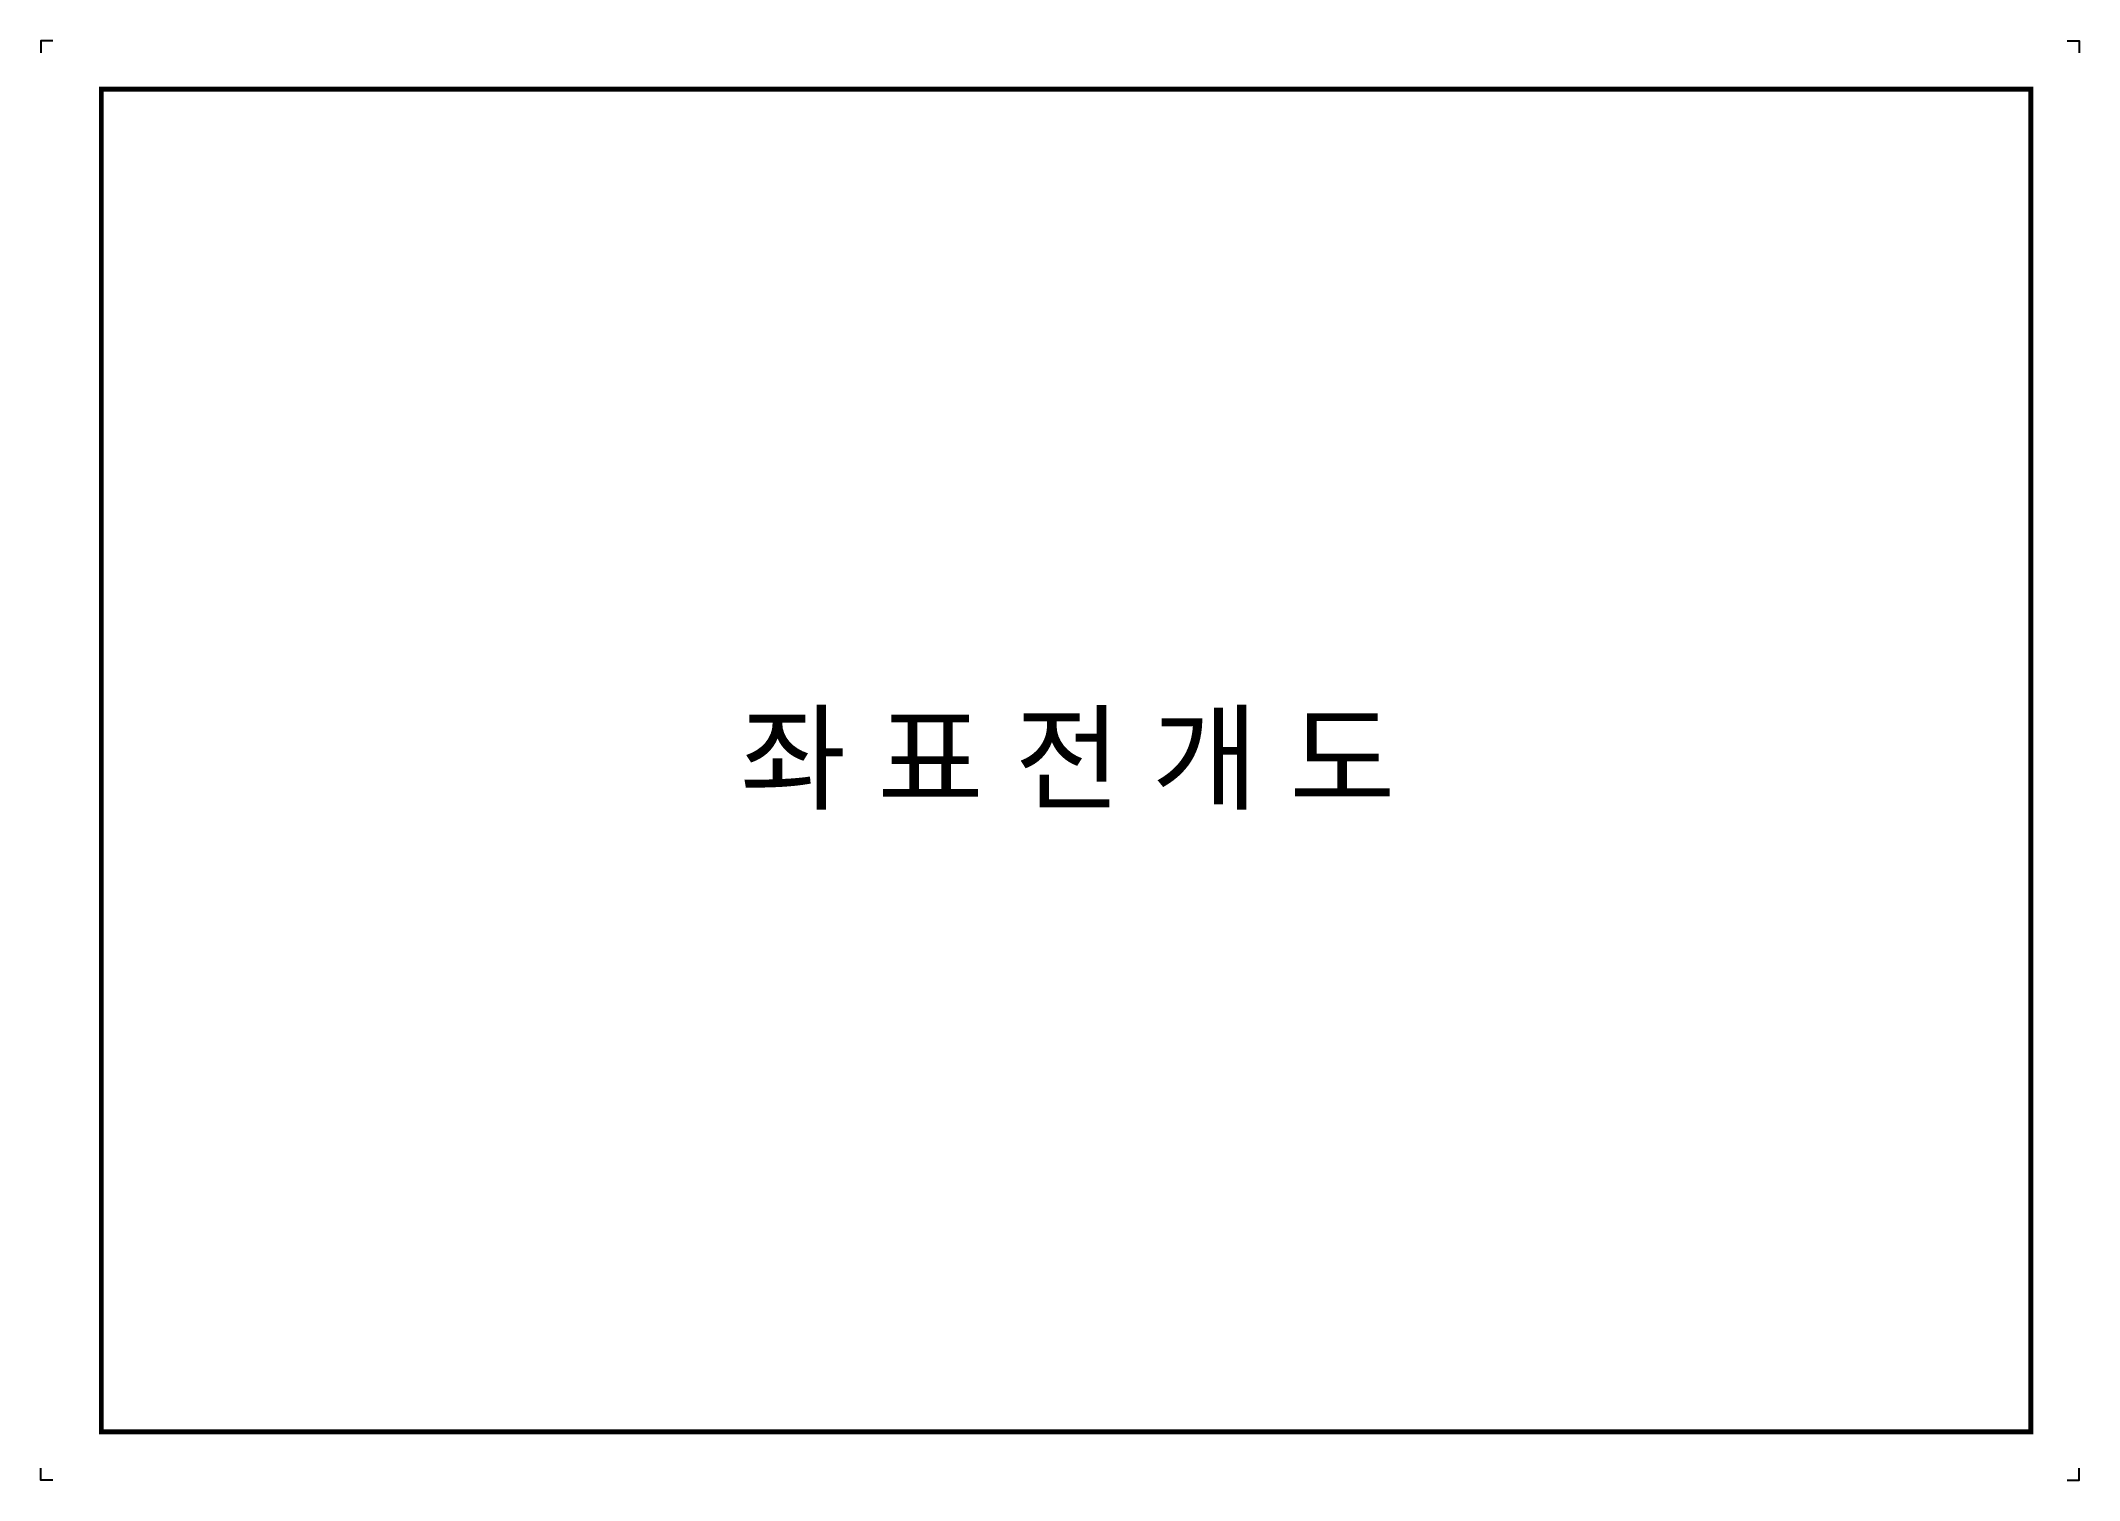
# Model space of a CAD drawing. Header units: millimetres. Extents: x 2031 to 2872, y 715 to 1309.
import ezdxf
from ezdxf.enums import TextEntityAlignment as Align

# ---------------------------------------------------------------- set-up
doc = ezdxf.new("R2010")
doc.units = ezdxf.units.MM
for name, color, linetype in [('CX-BORD-LIN1', 4, 'Continuous'), ('CX-BORD-TEX1', 7, 'Continuous'), ('CX-BORD-TEX2', 7, 'Continuous'), ('CX-MISC', 2, 'Continuous')]:
    doc.layers.add(name, color=color, linetype=linetype)
doc.styles.add('TITLE-TIK', font='Dotum.ttf')
doc.styles.add('WBTXT', font='Dotum.ttf')
doc.styles.add('WMTXT', font='DotumChe.ttf')

# ---------------------------------------------------------------- blocks, each defined once
blk = doc.blocks.new('CXBLKA1-KHCA_BLANK')
at = {"layer": 'CX-BORD-LIN1', "const_width": 2}
blk.add_lwpolyline([(796, 0), (0, 0), (0, 554), (796, 554)], close=True, dxfattribs=at)
at = {"layer": 'CX-MISC'}
for points in [[(-20, 574), (-25, 574), (-25, 569)], [(811, 574), (816, 574), (816, 569)], [(-20, -20), (-25, -20), (-25, -15)], [(811, -20), (816, -20), (816, -15)]]:
    blk.add_lwpolyline(points, dxfattribs=at)
at = {"layer": 'CX-BORD-TEX1', "style": 'WBTXT'}
blk.add_attdef('TB_MTITIL', text='', height=15, dxfattribs=at).set_placement((398, 533.33), align=Align.MIDDLE_CENTER)
at = {"layer": 'CX-BORD-TEX2', "style": 'WMTXT'}
for tag, height, p in [('TB_CNAME', 5, (15.34, 531.83)), ('TB_CSCOP', 4, (16.63, 523.83))]:
    blk.add_attdef(tag, text='', height=height, dxfattribs=at).set_placement(p, align=Align.BOTTOM_LEFT)

msp = doc.modelspace()

# ---------------------------------------------------------------- block references
at = {"layer": 'CX-BORD-LIN1'}
msp.add_blockref('CXBLKA1-KHCA_BLANK', (2056.18, 735.2), dxfattribs=at)

# ---------------------------------------------------------------- texts
at = {"layer": 'CX-BORD-TEX1', "style": 'TITLE-TIK'}
msp.add_text('좌 표 전 개 도', height=35, dxfattribs=at).set_placement((2454.88, 1013.2), align=Align.MIDDLE_CENTER)

doc.saveas('drawing.dxf')
